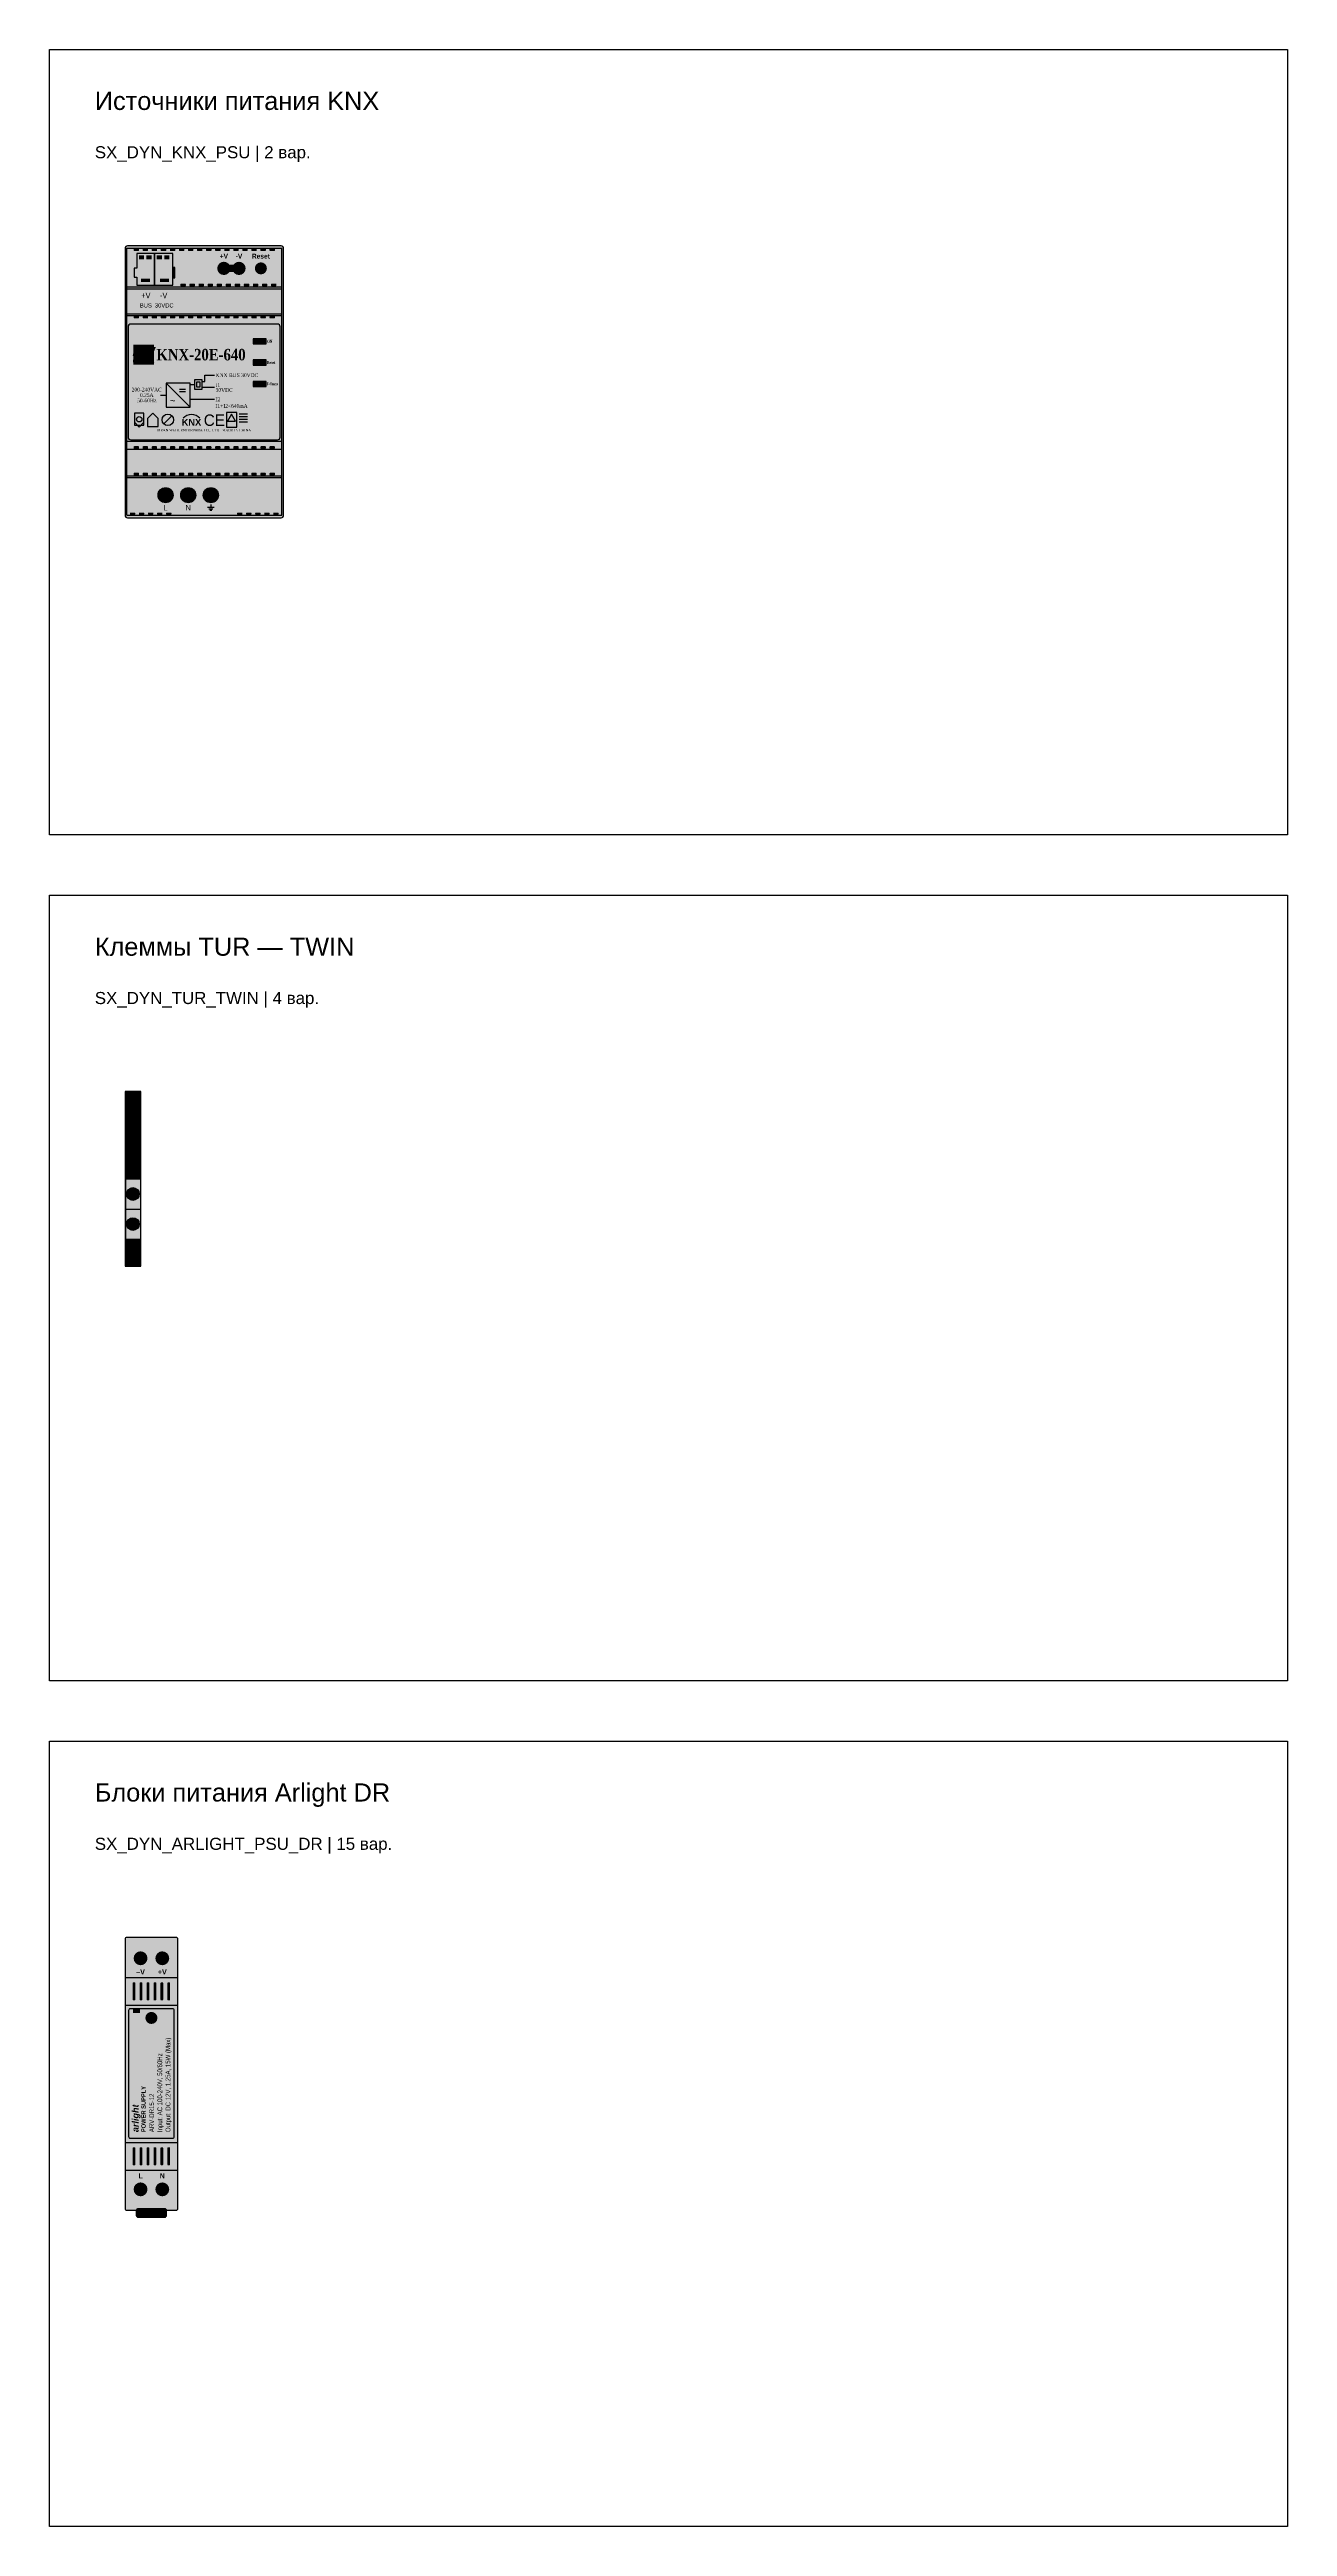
# Model space of a CAD drawing. Header units: millimetres. Extents: x 27500 to 33280, y -10980 to 420.
# Drawn here: x 30080 to 30490, y -520 to 300 of the extents above; entities that cross this region are included whole.
import ezdxf
from ezdxf.enums import TextEntityAlignment as Align

# ---------------------------------------------------------------- set-up
doc = ezdxf.new("R2010")
doc.units = ezdxf.units.MM
doc.styles.add('AL_Arial', font='arial.ttf')
doc.styles.add('AL_ArialBd', font='arialbd.ttf')
doc.styles.add('AL_ArialBdI', font='arialbi.ttf')
doc.styles.add('MW_Arial', font='arial.ttf')
doc.styles.add('MW_ArialBd', font='arialbd.ttf')
doc.styles.add('MW_ArialBdI', font='arialbi.ttf')
doc.styles.add('MW_Times', font='times.ttf')
doc.styles.add('MW_TimesBd', font='timesbd.ttf')
doc.styles.get("Standard").update_dxf_attribs({"font": 'arial.ttf'})
doc.styles.add('SX_DYNAMIC_ARIAL', font='arial.ttf')

# ---------------------------------------------------------------- blocks, each defined once
blk = doc.blocks.new('SX_DYN_KNX_PSU_G001')
at = {"true_color": 0x2e2e32}
blk.add_hatch(color=250, dxfattribs=at).paths.add_polyline_path([(0.8, -45), (51.7, -45, 0.414214), (52.5, -44.2), (52.5, 44.2, 0.414214), (51.7, 45), (0.8, 45, 0.414214), (0, 44.2), (0, -44.2, 0.414214)])
at = {"true_color": 0x141416}
for points in [[(3.1, 43.3), (4.4, 43.3, 0.414214), (4.65, 43.55), (4.65, 44.05, 0.414214), (4.4, 44.3), (3.1, 44.3, 0.414214), (2.85, 44.05), (2.85, 43.55, 0.414214)], [(6.1, 43.3), (7.4, 43.3, 0.414214), (7.65, 43.55), (7.65, 44.05, 0.414214), (7.4, 44.3), (6.1, 44.3, 0.414214), (5.85, 44.05), (5.85, 43.55, 0.414214)], [(9.1, 43.3), (10.4, 43.3, 0.414214), (10.65, 43.55), (10.65, 44.05, 0.414214), (10.4, 44.3), (9.1, 44.3, 0.414214), (8.85, 44.05), (8.85, 43.55, 0.414214)], [(12.1, 43.3), (13.4, 43.3, 0.414214), (13.65, 43.55), (13.65, 44.05, 0.414214), (13.4, 44.3), (12.1, 44.3, 0.414214), (11.85, 44.05), (11.85, 43.55, 0.414214)], [(15.1, 43.3), (16.4, 43.3, 0.414214), (16.65, 43.55), (16.65, 44.05, 0.414214), (16.4, 44.3), (15.1, 44.3, 0.414214), (14.85, 44.05), (14.85, 43.55, 0.414214)], [(18.1, 43.3), (19.4, 43.3, 0.414214), (19.65, 43.55), (19.65, 44.05, 0.414214), (19.4, 44.3), (18.1, 44.3, 0.414214), (17.85, 44.05), (17.85, 43.55, 0.414214)], [(21.1, 43.3), (22.4, 43.3, 0.414214), (22.65, 43.55), (22.65, 44.05, 0.414214), (22.4, 44.3), (21.1, 44.3, 0.414214), (20.85, 44.05), (20.85, 43.55, 0.414214)], [(24.1, 43.3), (25.4, 43.3, 0.414214), (25.65, 43.55), (25.65, 44.05, 0.414214), (25.4, 44.3), (24.1, 44.3, 0.414214), (23.85, 44.05), (23.85, 43.55, 0.414214)], [(27.1, 43.3), (28.4, 43.3, 0.414214), (28.65, 43.55), (28.65, 44.05, 0.414214), (28.4, 44.3), (27.1, 44.3, 0.414214), (26.85, 44.05), (26.85, 43.55, 0.414214)], [(30.1, 43.3), (31.4, 43.3, 0.414214), (31.65, 43.55), (31.65, 44.05, 0.414214), (31.4, 44.3), (30.1, 44.3, 0.414214), (29.85, 44.05), (29.85, 43.55, 0.414214)], [(33.1, 43.3), (34.4, 43.3, 0.414214), (34.65, 43.55), (34.65, 44.05, 0.414214), (34.4, 44.3), (33.1, 44.3, 0.414214), (32.85, 44.05), (32.85, 43.55, 0.414214)], [(36.1, 43.3), (37.4, 43.3, 0.414214), (37.65, 43.55), (37.65, 44.05, 0.414214), (37.4, 44.3), (36.1, 44.3, 0.414214), (35.85, 44.05), (35.85, 43.55, 0.414214)], [(39.1, 43.3), (40.4, 43.3, 0.414214), (40.65, 43.55), (40.65, 44.05, 0.414214), (40.4, 44.3), (39.1, 44.3, 0.414214), (38.85, 44.05), (38.85, 43.55, 0.414214)], [(42.1, 43.3), (43.4, 43.3, 0.414214), (43.65, 43.55), (43.65, 44.05, 0.414214), (43.4, 44.3), (42.1, 44.3, 0.414214), (41.85, 44.05), (41.85, 43.55, 0.414214)], [(45.1, 43.3), (46.4, 43.3, 0.414214), (46.65, 43.55), (46.65, 44.05, 0.414214), (46.4, 44.3), (45.1, 44.3, 0.414214), (44.85, 44.05), (44.85, 43.55, 0.414214)], [(48.1, 43.3), (49.4, 43.3, 0.414214), (49.65, 43.55), (49.65, 44.05, 0.414214), (49.4, 44.3), (48.1, 44.3, 0.414214), (47.85, 44.05), (47.85, 43.55, 0.414214)], [(18.6, 31.6), (19.9, 31.6, 0.414214), (20.15, 31.85), (20.15, 32.25, 0.414214), (19.9, 32.5), (18.6, 32.5, 0.414214), (18.35, 32.25), (18.35, 31.85, 0.414214)], [(21.6, 31.6), (22.9, 31.6, 0.414214), (23.15, 31.85), (23.15, 32.25, 0.414214), (22.9, 32.5), (21.6, 32.5, 0.414214), (21.35, 32.25), (21.35, 31.85, 0.414214)], [(24.6, 31.6), (25.9, 31.6, 0.414214), (26.15, 31.85), (26.15, 32.25, 0.414214), (25.9, 32.5), (24.6, 32.5, 0.414214), (24.35, 32.25), (24.35, 31.85, 0.414214)], [(27.6, 31.6), (28.9, 31.6, 0.414214), (29.15, 31.85), (29.15, 32.25, 0.414214), (28.9, 32.5), (27.6, 32.5, 0.414214), (27.35, 32.25), (27.35, 31.85, 0.414214)], [(30.6, 31.6), (31.9, 31.6, 0.414214), (32.15, 31.85), (32.15, 32.25, 0.414214), (31.9, 32.5), (30.6, 32.5, 0.414214), (30.35, 32.25), (30.35, 31.85, 0.414214)], [(33.6, 31.6), (34.9, 31.6, 0.414214), (35.15, 31.85), (35.15, 32.25, 0.414214), (34.9, 32.5), (33.6, 32.5, 0.414214), (33.35, 32.25), (33.35, 31.85, 0.414214)], [(36.6, 31.6), (37.9, 31.6, 0.414214), (38.15, 31.85), (38.15, 32.25, 0.414214), (37.9, 32.5), (36.6, 32.5, 0.414214), (36.35, 32.25), (36.35, 31.85, 0.414214)], [(39.6, 31.6), (40.9, 31.6, 0.414214), (41.15, 31.85), (41.15, 32.25, 0.414214), (40.9, 32.5), (39.6, 32.5, 0.414214), (39.35, 32.25), (39.35, 31.85, 0.414214)], [(42.6, 31.6), (43.9, 31.6, 0.414214), (44.15, 31.85), (44.15, 32.25, 0.414214), (43.9, 32.5), (42.6, 32.5, 0.414214), (42.35, 32.25), (42.35, 31.85, 0.414214)], [(45.6, 31.6), (46.9, 31.6, 0.414214), (47.15, 31.85), (47.15, 32.25, 0.414214), (46.9, 32.5), (45.6, 32.5, 0.414214), (45.35, 32.25), (45.35, 31.85, 0.414214)], [(48.6, 31.6), (49.9, 31.6, 0.414214), (50.15, 31.85), (50.15, 32.25, 0.414214), (49.9, 32.5), (48.6, 32.5, 0.414214), (48.35, 32.25), (48.35, 31.85, 0.414214)], [(3.1, 21), (4.4, 21, 0.414214), (4.65, 21.25), (4.65, 21.55, 0.414214), (4.4, 21.8), (3.1, 21.8, 0.414214), (2.85, 21.55), (2.85, 21.25, 0.414214)], [(6.1, 21), (7.4, 21, 0.414214), (7.65, 21.25), (7.65, 21.55, 0.414214), (7.4, 21.8), (6.1, 21.8, 0.414214), (5.85, 21.55), (5.85, 21.25, 0.414214)], [(9.1, 21), (10.4, 21, 0.414214), (10.65, 21.25), (10.65, 21.55, 0.414214), (10.4, 21.8), (9.1, 21.8, 0.414214), (8.85, 21.55), (8.85, 21.25, 0.414214)], [(12.1, 21), (13.4, 21, 0.414214), (13.65, 21.25), (13.65, 21.55, 0.414214), (13.4, 21.8), (12.1, 21.8, 0.414214), (11.85, 21.55), (11.85, 21.25, 0.414214)], [(15.1, 21), (16.4, 21, 0.414214), (16.65, 21.25), (16.65, 21.55, 0.414214), (16.4, 21.8), (15.1, 21.8, 0.414214), (14.85, 21.55), (14.85, 21.25, 0.414214)], [(18.1, 21), (19.4, 21, 0.414214), (19.65, 21.25), (19.65, 21.55, 0.414214), (19.4, 21.8), (18.1, 21.8, 0.414214), (17.85, 21.55), (17.85, 21.25, 0.414214)], [(21.1, 21), (22.4, 21, 0.414214), (22.65, 21.25), (22.65, 21.55, 0.414214), (22.4, 21.8), (21.1, 21.8, 0.414214), (20.85, 21.55), (20.85, 21.25, 0.414214)], [(24.1, 21), (25.4, 21, 0.414214), (25.65, 21.25), (25.65, 21.55, 0.414214), (25.4, 21.8), (24.1, 21.8, 0.414214), (23.85, 21.55), (23.85, 21.25, 0.414214)], [(27.1, 21), (28.4, 21, 0.414214), (28.65, 21.25), (28.65, 21.55, 0.414214), (28.4, 21.8), (27.1, 21.8, 0.414214), (26.85, 21.55), (26.85, 21.25, 0.414214)], [(30.1, 21), (31.4, 21, 0.414214), (31.65, 21.25), (31.65, 21.55, 0.414214), (31.4, 21.8), (30.1, 21.8, 0.414214), (29.85, 21.55), (29.85, 21.25, 0.414214)], [(33.1, 21), (34.4, 21, 0.414214), (34.65, 21.25), (34.65, 21.55, 0.414214), (34.4, 21.8), (33.1, 21.8, 0.414214), (32.85, 21.55), (32.85, 21.25, 0.414214)], [(36.1, 21), (37.4, 21, 0.414214), (37.65, 21.25), (37.65, 21.55, 0.414214), (37.4, 21.8), (36.1, 21.8, 0.414214), (35.85, 21.55), (35.85, 21.25, 0.414214)], [(39.1, 21), (40.4, 21, 0.414214), (40.65, 21.25), (40.65, 21.55, 0.414214), (40.4, 21.8), (39.1, 21.8, 0.414214), (38.85, 21.55), (38.85, 21.25, 0.414214)], [(42.1, 21), (43.4, 21, 0.414214), (43.65, 21.25), (43.65, 21.55, 0.414214), (43.4, 21.8), (42.1, 21.8, 0.414214), (41.85, 21.55), (41.85, 21.25, 0.414214)], [(45.1, 21), (46.4, 21, 0.414214), (46.65, 21.25), (46.65, 21.55, 0.414214), (46.4, 21.8), (45.1, 21.8, 0.414214), (44.85, 21.55), (44.85, 21.25, 0.414214)], [(48.1, 21), (49.4, 21, 0.414214), (49.65, 21.25), (49.65, 21.55, 0.414214), (49.4, 21.8), (48.1, 21.8, 0.414214), (47.85, 21.55), (47.85, 21.25, 0.414214)], [(3.1, -22.2), (4.4, -22.2, 0.414214), (4.65, -21.95), (4.65, -21.55, 0.414214), (4.4, -21.3), (3.1, -21.3, 0.414214), (2.85, -21.55), (2.85, -21.95, 0.414214)], [(6.1, -22.2), (7.4, -22.2, 0.414214), (7.65, -21.95), (7.65, -21.55, 0.414214), (7.4, -21.3), (6.1, -21.3, 0.414214), (5.85, -21.55), (5.85, -21.95, 0.414214)], [(9.1, -22.2), (10.4, -22.2, 0.414214), (10.65, -21.95), (10.65, -21.55, 0.414214), (10.4, -21.3), (9.1, -21.3, 0.414214), (8.85, -21.55), (8.85, -21.95, 0.414214)], [(12.1, -22.2), (13.4, -22.2, 0.414214), (13.65, -21.95), (13.65, -21.55, 0.414214), (13.4, -21.3), (12.1, -21.3, 0.414214), (11.85, -21.55), (11.85, -21.95, 0.414214)], [(15.1, -22.2), (16.4, -22.2, 0.414214), (16.65, -21.95), (16.65, -21.55, 0.414214), (16.4, -21.3), (15.1, -21.3, 0.414214), (14.85, -21.55), (14.85, -21.95, 0.414214)], [(18.1, -22.2), (19.4, -22.2, 0.414214), (19.65, -21.95), (19.65, -21.55, 0.414214), (19.4, -21.3), (18.1, -21.3, 0.414214), (17.85, -21.55), (17.85, -21.95, 0.414214)], [(21.1, -22.2), (22.4, -22.2, 0.414214), (22.65, -21.95), (22.65, -21.55, 0.414214), (22.4, -21.3), (21.1, -21.3, 0.414214), (20.85, -21.55), (20.85, -21.95, 0.414214)], [(24.1, -22.2), (25.4, -22.2, 0.414214), (25.65, -21.95), (25.65, -21.55, 0.414214), (25.4, -21.3), (24.1, -21.3, 0.414214), (23.85, -21.55), (23.85, -21.95, 0.414214)], [(27.1, -22.2), (28.4, -22.2, 0.414214), (28.65, -21.95), (28.65, -21.55, 0.414214), (28.4, -21.3), (27.1, -21.3, 0.414214), (26.85, -21.55), (26.85, -21.95, 0.414214)], [(30.1, -22.2), (31.4, -22.2, 0.414214), (31.65, -21.95), (31.65, -21.55, 0.414214), (31.4, -21.3), (30.1, -21.3, 0.414214), (29.85, -21.55), (29.85, -21.95, 0.414214)], [(33.1, -22.2), (34.4, -22.2, 0.414214), (34.65, -21.95), (34.65, -21.55, 0.414214), (34.4, -21.3), (33.1, -21.3, 0.414214), (32.85, -21.55), (32.85, -21.95, 0.414214)], [(36.1, -22.2), (37.4, -22.2, 0.414214), (37.65, -21.95), (37.65, -21.55, 0.414214), (37.4, -21.3), (36.1, -21.3, 0.414214), (35.85, -21.55), (35.85, -21.95, 0.414214)], [(39.1, -22.2), (40.4, -22.2, 0.414214), (40.65, -21.95), (40.65, -21.55, 0.414214), (40.4, -21.3), (39.1, -21.3, 0.414214), (38.85, -21.55), (38.85, -21.95, 0.414214)], [(42.1, -22.2), (43.4, -22.2, 0.414214), (43.65, -21.95), (43.65, -21.55, 0.414214), (43.4, -21.3), (42.1, -21.3, 0.414214), (41.85, -21.55), (41.85, -21.95, 0.414214)], [(45.1, -22.2), (46.4, -22.2, 0.414214), (46.65, -21.95), (46.65, -21.55, 0.414214), (46.4, -21.3), (45.1, -21.3, 0.414214), (44.85, -21.55), (44.85, -21.95, 0.414214)], [(48.1, -22.2), (49.4, -22.2, 0.414214), (49.65, -21.95), (49.65, -21.55, 0.414214), (49.4, -21.3), (48.1, -21.3, 0.414214), (47.85, -21.55), (47.85, -21.95, 0.414214)], [(3.1, -31), (4.4, -31, 0.414214), (4.65, -30.75), (4.65, -30.35, 0.414214), (4.4, -30.1), (3.1, -30.1, 0.414214), (2.85, -30.35), (2.85, -30.75, 0.414214)], [(6.1, -31), (7.4, -31, 0.414214), (7.65, -30.75), (7.65, -30.35, 0.414214), (7.4, -30.1), (6.1, -30.1, 0.414214), (5.85, -30.35), (5.85, -30.75, 0.414214)], [(9.1, -31), (10.4, -31, 0.414214), (10.65, -30.75), (10.65, -30.35, 0.414214), (10.4, -30.1), (9.1, -30.1, 0.414214), (8.85, -30.35), (8.85, -30.75, 0.414214)], [(12.1, -31), (13.4, -31, 0.414214), (13.65, -30.75), (13.65, -30.35, 0.414214), (13.4, -30.1), (12.1, -30.1, 0.414214), (11.85, -30.35), (11.85, -30.75, 0.414214)], [(15.1, -31), (16.4, -31, 0.414214), (16.65, -30.75), (16.65, -30.35, 0.414214), (16.4, -30.1), (15.1, -30.1, 0.414214), (14.85, -30.35), (14.85, -30.75, 0.414214)], [(18.1, -31), (19.4, -31, 0.414214), (19.65, -30.75), (19.65, -30.35, 0.414214), (19.4, -30.1), (18.1, -30.1, 0.414214), (17.85, -30.35), (17.85, -30.75, 0.414214)], [(21.1, -31), (22.4, -31, 0.414214), (22.65, -30.75), (22.65, -30.35, 0.414214), (22.4, -30.1), (21.1, -30.1, 0.414214), (20.85, -30.35), (20.85, -30.75, 0.414214)], [(24.1, -31), (25.4, -31, 0.414214), (25.65, -30.75), (25.65, -30.35, 0.414214), (25.4, -30.1), (24.1, -30.1, 0.414214), (23.85, -30.35), (23.85, -30.75, 0.414214)], [(27.1, -31), (28.4, -31, 0.414214), (28.65, -30.75), (28.65, -30.35, 0.414214), (28.4, -30.1), (27.1, -30.1, 0.414214), (26.85, -30.35), (26.85, -30.75, 0.414214)], [(30.1, -31), (31.4, -31, 0.414214), (31.65, -30.75), (31.65, -30.35, 0.414214), (31.4, -30.1), (30.1, -30.1, 0.414214), (29.85, -30.35), (29.85, -30.75, 0.414214)], [(33.1, -31), (34.4, -31, 0.414214), (34.65, -30.75), (34.65, -30.35, 0.414214), (34.4, -30.1), (33.1, -30.1, 0.414214), (32.85, -30.35), (32.85, -30.75, 0.414214)], [(36.1, -31), (37.4, -31, 0.414214), (37.65, -30.75), (37.65, -30.35, 0.414214), (37.4, -30.1), (36.1, -30.1, 0.414214), (35.85, -30.35), (35.85, -30.75, 0.414214)], [(39.1, -31), (40.4, -31, 0.414214), (40.65, -30.75), (40.65, -30.35, 0.414214), (40.4, -30.1), (39.1, -30.1, 0.414214), (38.85, -30.35), (38.85, -30.75, 0.414214)], [(42.1, -31), (43.4, -31, 0.414214), (43.65, -30.75), (43.65, -30.35, 0.414214), (43.4, -30.1), (42.1, -30.1, 0.414214), (41.85, -30.35), (41.85, -30.75, 0.414214)], [(45.1, -31), (46.4, -31, 0.414214), (46.65, -30.75), (46.65, -30.35, 0.414214), (46.4, -30.1), (45.1, -30.1, 0.414214), (44.85, -30.35), (44.85, -30.75, 0.414214)], [(48.1, -31), (49.4, -31, 0.414214), (49.65, -30.75), (49.65, -30.35, 0.414214), (49.4, -30.1), (48.1, -30.1, 0.414214), (47.85, -30.35), (47.85, -30.75, 0.414214)], [(1.85, -44), (3.15, -44, 0.414214), (3.4, -43.75), (3.4, -43.55, 0.414214), (3.15, -43.3), (1.85, -43.3, 0.414214), (1.6, -43.55), (1.6, -43.75, 0.414214)], [(4.85, -44), (6.15, -44, 0.414214), (6.4, -43.75), (6.4, -43.55, 0.414214), (6.15, -43.3), (4.85, -43.3, 0.414214), (4.6, -43.55), (4.6, -43.75, 0.414214)], [(7.85, -44), (9.15, -44, 0.414214), (9.4, -43.75), (9.4, -43.55, 0.414214), (9.15, -43.3), (7.85, -43.3, 0.414214), (7.6, -43.55), (7.6, -43.75, 0.414214)], [(10.85, -44), (12.15, -44, 0.414214), (12.4, -43.75), (12.4, -43.55, 0.414214), (12.15, -43.3), (10.85, -43.3, 0.414214), (10.6, -43.55), (10.6, -43.75, 0.414214)], [(13.85, -44), (15.15, -44, 0.414214), (15.4, -43.75), (15.4, -43.55, 0.414214), (15.15, -43.3), (13.85, -43.3, 0.414214), (13.6, -43.55), (13.6, -43.75, 0.414214)], [(37.35, -44), (38.65, -44, 0.414214), (38.9, -43.75), (38.9, -43.55, 0.414214), (38.65, -43.3), (37.35, -43.3, 0.414214), (37.1, -43.55), (37.1, -43.75, 0.414214)], [(40.35, -44), (41.65, -44, 0.414214), (41.9, -43.75), (41.9, -43.55, 0.414214), (41.65, -43.3), (40.35, -43.3, 0.414214), (40.1, -43.55), (40.1, -43.75, 0.414214)], [(43.35, -44), (44.65, -44, 0.414214), (44.9, -43.75), (44.9, -43.55, 0.414214), (44.65, -43.3), (43.35, -43.3, 0.414214), (43.1, -43.55), (43.1, -43.75, 0.414214)], [(46.35, -44), (47.65, -44, 0.414214), (47.9, -43.75), (47.9, -43.55, 0.414214), (47.65, -43.3), (46.35, -43.3, 0.414214), (46.1, -43.55), (46.1, -43.75, 0.414214)], [(49.35, -44), (50.65, -44, 0.414214), (50.9, -43.75), (50.9, -43.55, 0.414214), (50.65, -43.3), (49.35, -43.3, 0.414214), (49.1, -43.55), (49.1, -43.75, 0.414214)]]:
    blk.add_hatch(color=250, dxfattribs=at).paths.add_polyline_path(points)
at = {"true_color": 0xd02830}
blk.add_hatch(color=242, dxfattribs=at).paths.add_polyline_path([(3.9, 32), (9.8, 32), (9.8, 42.5), (3.9, 42.5), (3.9, 37.6), (3, 37.6), (3, 34.6), (3.9, 34.6)])
at = {"true_color": 0x961920}
for points in [[(4.6, 40.6), (6.3, 40.6), (6.3, 41.9), (4.6, 41.9)], [(7.1, 40.6), (8.8, 40.6), (8.8, 41.9), (7.1, 41.9)], [(5.3, 33), (8.3, 33), (8.3, 34.2), (5.3, 34.2)]]:
    blk.add_hatch(color=244, dxfattribs=at).paths.add_polyline_path(points)
at = {"true_color": 0x1e1e20}
for points in [[(9.8, 32), (15.8, 32), (15.8, 42.5), (9.8, 42.5)], [(15.8, 34.4), (16.5, 34.4), (16.5, 37.8), (15.8, 37.8)]]:
    blk.add_hatch(color=250, dxfattribs=at).paths.add_polyline_path(points)
at = {"true_color": 0x0e0e10}
for points in [[(10.5, 40.6), (12.2, 40.6), (12.2, 41.9), (10.5, 41.9)], [(13, 40.6), (14.7, 40.6), (14.7, 41.9), (13, 41.9)], [(11.6, 33), (14.6, 33), (14.6, 34.2), (11.6, 34.2)], [(32.75, 36.35), (37.75, 36.35), (37.75, 38.75), (32.75, 38.75)]]:
    blk.add_hatch(color=168, dxfattribs=at).paths.add_polyline_path(points)
h = blk.add_hatch(color=168, dxfattribs=at)
edge = h.paths.add_edge_path()
edge.add_arc((32.75, 37.55), 2.2, 0, 360)
h = blk.add_hatch(color=168, dxfattribs=at)
edge = h.paths.add_edge_path()
edge.add_arc((37.75, 37.55), 2.2, 0, 360)
h = blk.add_hatch(color=168, dxfattribs=at)
edge = h.paths.add_edge_path()
edge.add_arc((45, 37.55), 2, 0, 360)
at = {"true_color": 0x242428}
h = blk.add_hatch(color=250, dxfattribs=at)
edge = h.paths.add_edge_path()
edge.add_arc((45, 37.55), 1.3, 0, 360)
at = {"true_color": 0x4a4c51}
blk.add_hatch(color=251, dxfattribs=at).paths.add_polyline_path([(2.1, -18.7), (50.3, -18.7, 0.414214), (50.9, -18.1), (50.9, 18, 0.414214), (50.3, 18.6), (2.1, 18.6, 0.414214), (1.5, 18), (1.5, -18.1, 0.414214)])
at = {"true_color": 0xcc202e}
for points in [[(2.1, 16.6), (50.3, 16.6), (50.3, 17.8), (2.1, 17.8)], [(2.1, -17.9), (50.3, -17.9), (50.3, -16.7), (2.1, -16.7)]]:
    blk.add_hatch(color=242, dxfattribs=at).paths.add_polyline_path(points)
at = {"true_color": 0xde3c1e}
blk.add_hatch(color=22, dxfattribs=at).paths.add_polyline_path([(2.8, 5.7), (9.6, 5.7), (9.6, 12.3), (2.8, 12.3)])
at = {"true_color": 0xeeeeee}
for points in [[(42.4, 12.55), (46.7, 12.55), (46.7, 14.25), (42.4, 14.25)], [(42.4, 5.55), (46.7, 5.55), (46.7, 7.25), (42.4, 7.25)], [(42.4, -1.55), (46.7, -1.55), (46.7, 0.15), (42.4, 0.15)]]:
    blk.add_hatch(color=7, dxfattribs=at).paths.add_polyline_path(points)
at = {"true_color": 0x0e0e10}
h = blk.add_hatch(color=168, dxfattribs=at)
edge = h.paths.add_edge_path()
edge.add_arc((13.44, -37.55), 2.5, 0, 360)
at = {"true_color": 0x5c5c62}
h = blk.add_hatch(color=251, dxfattribs=at)
edge = h.paths.add_edge_path()
edge.add_arc((13.44, -37.55), 1.6, 0, 360)
at = {"true_color": 0x0e0e10}
h = blk.add_hatch(color=168, dxfattribs=at)
edge = h.paths.add_edge_path()
edge.add_arc((20.94, -37.55), 2.5, 0, 360)
at = {"true_color": 0x5c5c62}
h = blk.add_hatch(color=251, dxfattribs=at)
edge = h.paths.add_edge_path()
edge.add_arc((20.94, -37.55), 1.6, 0, 360)
at = {"true_color": 0x0e0e10}
h = blk.add_hatch(color=168, dxfattribs=at)
edge = h.paths.add_edge_path()
edge.add_arc((28.44, -37.55), 2.5, 0, 360)
at = {"true_color": 0x5c5c62}
h = blk.add_hatch(color=251, dxfattribs=at)
edge = h.paths.add_edge_path()
edge.add_arc((28.44, -37.55), 1.6, 0, 360)
at = {"color": 251, "true_color": 0x525258}
for p, q in [((0.6, -44.2), (0.6, 44.2)), ((0.6, 44.2), (51.9, 44.2)), ((51.9, -44.2), (51.9, 44.2)), ((0.6, 31.4), (51.9, 31.4)), ((0.6, 30.8), (51.9, 30.8)), ((0.6, 22.5), (51.9, 22.5)), ((0.6, 21.9), (51.9, 21.9)), ((0.6, -19.7), (51.9, -19.7)), ((0.6, -22.3), (51.9, -22.3)), ((0.6, -31.1), (51.9, -31.1)), ((0.6, -31.7), (51.9, -31.7)), ((0.6, -44.2), (51.9, -44.2))]:
    blk.add_line(p, q, dxfattribs=at)
at = {"color": 7, "true_color": 0xffffff}
for p, q in [((25.6, 0.1), (26.4, 0.1)), ((26.4, 0.1), (26.4, 2.2)), ((26.4, 2.2), (29.6, 2.2)), ((11.8, -4.4), (13.6, -4.4)), ((13.6, -0.4), (21.6, -8.4)), ((18, -2.4), (20, -2.4)), ((18, -3.2), (20, -3.2)), ((21.6, -0.9), (23, -0.9)), ((21.6, -5.8), (29.6, -5.8)), ((25.6, -1.8), (29.6, -1.8)), ((3.2, -13.4), (4.7, -15)), ((6.2, -13.4), (4.7, -15)), ((12.9, -13.9), (15.5, -11.3)), ((37.8, -10.6), (40.6, -10.6)), ((37.8, -11.5), (40.6, -11.5)), ((37.8, -12.4), (40.6, -12.4)), ((37.8, -13.3), (40.6, -13.3))]:
    blk.add_line(p, q, dxfattribs=at)
at = {"color": 168, "true_color": 0x0e0e10}
for p, q in [((12.44, -37.55), (14.44, -37.55)), ((13.44, -38.55), (13.44, -36.55)), ((19.94, -37.55), (21.94, -37.55)), ((20.94, -38.55), (20.94, -36.55)), ((27.44, -37.55), (29.44, -37.55)), ((28.44, -38.55), (28.44, -36.55))]:
    blk.add_line(p, q, dxfattribs=at)
at = {"color": 254, "true_color": 0xe8e8e8}
for p, q in [((28.44, -40.6), (28.44, -41.5)), ((27.34, -41.5), (29.54, -41.5)), ((27.74, -42), (29.14, -42)), ((28.14, -42.5), (28.74, -42.5))]:
    blk.add_line(p, q, dxfattribs=at)
at = {"color": 0}
blk.add_lwpolyline([(0.8, -45), (51.7, -45, 0.414214), (52.5, -44.2), (52.5, 44.2, 0.414214), (51.7, 45), (0.8, 45, 0.414214), (0, 44.2), (0, -44.2, 0.414214)], format="xyb", close=True, dxfattribs=at)
at = {"color": 246, "true_color": 0x78141a}
blk.add_lwpolyline([(3.9, 32), (9.8, 32), (9.8, 42.5), (3.9, 42.5), (3.9, 37.6), (3, 37.6), (3, 34.6), (3.9, 34.6)], close=True, dxfattribs=at)
at = {"color": 149, "true_color": 0x46464a}
for points in [[(9.8, 32), (15.8, 32), (15.8, 42.5), (9.8, 42.5)], [(15.8, 34.4), (16.5, 34.4), (16.5, 37.8), (15.8, 37.8)]]:
    blk.add_lwpolyline(points, close=True, dxfattribs=at)
at = {"color": 250, "true_color": 0x141416}
blk.add_lwpolyline([(1.9, -19.2), (50.5, -19.2, 0.414214), (51.4, -18.3), (51.4, 18.2, 0.414214), (50.5, 19.1), (1.9, 19.1, 0.414214), (1, 18.2), (1, -18.3, 0.414214)], format="xyb", close=True, dxfattribs=at)
at = {"color": 8, "true_color": 0x78787d}
for points in [[(42.4, 12.55), (46.7, 12.55), (46.7, 14.25), (42.4, 14.25)], [(42.4, 5.55), (46.7, 5.55), (46.7, 7.25), (42.4, 7.25)], [(42.4, -1.55), (46.7, -1.55), (46.7, 0.15), (42.4, 0.15)]]:
    blk.add_lwpolyline(points, close=True, dxfattribs=at)
at = {"color": 7, "true_color": 0xffffff}
for points in [[(3.3, 6.2), (9.1, 6.2), (9.1, 7.6), (3.3, 7.6)], [(23, -2.4), (25.6, -2.4), (25.6, 0.6), (23, 0.6)], [(13.6, -8.4), (21.6, -8.4), (21.6, -0.4), (13.6, -0.4)], [(23.7, -1.7), (24.9, -1.7), (24.9, -0.1), (23.7, -0.1)], [(3.2, -14.4), (6.2, -14.4), (6.2, -10.4), (3.2, -10.4)], [(7.4, -14.8), (11, -14.8), (11, -12.2), (9.2, -10.4), (7.4, -12.2)], [(33.6, -15), (37, -15), (37, -10.2), (33.6, -10.2)], [(34, -13), (36.6, -13), (35.3, -10.7)]]:
    blk.add_lwpolyline(points, close=True, dxfattribs=at)
at = {"color": 250, "true_color": 0x3c3c42}
blk.add_circle((45, 37.55), 1.3, dxfattribs=at)
at = {"color": 7, "true_color": 0xffffff}
for centre, radius in [((4.7, -12.4), 0.9), ((14.2, -12.6), 1.9)]:
    blk.add_circle(centre, radius, dxfattribs=at)
at = {"color": 251, "true_color": 0x525258}
for centre in [(13.44, -37.55), (20.94, -37.55), (28.44, -37.55)]:
    blk.add_circle(centre, 2.5, dxfattribs=at)
at = {"color": 7, "true_color": 0xffffff}
blk.add_arc((22, -14.4), 3.6, 40, 140, dxfattribs=at)
at = {"color": 254, "true_color": 0xe8e8e8, "width": 0.9}
for s, height, style, p in [('+V', 1.6, 'MW_ArialBd', (32.75, 41.6)), ('-V', 1.6, 'MW_ArialBd', (37.75, 41.6)), ('Reset', 1.6, 'MW_ArialBd', (45, 41.6)), ('BUS', 1.4, 'MW_Arial', (6.9, 25.3)), ('+V', 1.9, 'MW_Arial', (6.9, 28.6)), ('30VDC', 1.4, 'MW_Arial', (13, 25.3)), ('-V', 1.9, 'MW_Arial', (12.8, 28.6)), ('L', 1.8, 'MW_Arial', (13.44, -41.7)), ('N', 1.8, 'MW_Arial', (20.94, -41.7))]:
    blk.add_text(s, height=height, dxfattribs=dict(at, style=style)).set_placement(p, align=Align.MIDDLE_CENTER)
at = {"color": 7, "true_color": 0xffffff}
for s, height, style, p in [('MW', 3, 'MW_ArialBdI', (6.2, 10)), ('KNX', 2.2, 'MW_ArialBd', (22, -13.4))]:
    blk.add_text(s, height=height, dxfattribs=dict(at, style=style)).set_placement(p, align=Align.MIDDLE_CENTER)
for s, height, style, width, p in [('KNX-20E-640', 3.8, 'MW_TimesBd', 0.85, (10.4, 9)), ('ON', 1, 'MW_TimesBd', 0.65, (47, 13.4)), ('KNX BUS 30VDC', 1.25, 'MW_Times', 0.8, (30, 2.2)), ('Reset', 1, 'MW_TimesBd', 0.65, (47, 6.4)), ('I1', 1.25, 'MW_Times', 0.8, (30, -1.1)), ('I2', 1.25, 'MW_Times', 0.8, (30, -5.8)), ('I1+I2<640mA', 1.25, 'MW_Times', 0.8, (30, -8)), ('30VDC', 1.25, 'MW_Times', 0.8, (30, -2.7)), ('I>Imax', 1, 'MW_TimesBd', 0.65, (47, -0.7))]:
    blk.add_text(s, height=height, dxfattribs=dict(at, style=style, width=width)).set_placement(p, align=Align.MIDDLE_LEFT)
for s, height, style, width, p in [('MEAN WELL', 0.85, 'MW_ArialBd', 0.8, (6.2, 6.9)), ('200-240VAC', 1.25, 'MW_Times', 0.8, (7.2, -2.6)), ('50-60Hz', 1.25, 'MW_Times', 0.8, (7.2, -6.2)), ('0.25A', 1.25, 'MW_Times', 0.8, (7.2, -4.4)), ('~', 2.4, 'MW_Arial', 0.9, (15.8, -6.2)), ('MEAN WELL ENTERPRISE CO., LTD   MADE IN CHINA', 0.8, 'MW_Times', 0.85, (26.2, -16)), ('CE', 3.8, 'MW_Arial', 0.95, (29.6, -12.7))]:
    blk.add_text(s, height=height, dxfattribs=dict(at, style=style, width=width)).set_placement(p, align=Align.MIDDLE_CENTER)
blk = doc.blocks.new('*U466')
blk.add_blockref('SX_DYN_KNX_PSU_G001', (0, 0))
at = {"flags": 1}
for tag in ['WIDTH_MM', 'SOURCE_BLOCK', 'MODEL', 'HEIGHT_MM']:
    blk.add_attdef(tag, (0, 0), '', height=1, dxfattribs=at)
blk = doc.blocks.new('SX_DYN_TUR_TWIN_G001')
at = {"true_color": 0x676663}
for points in [[(0, 27.5), (5.2, 27.5), (5.2, 28.9), (0, 28.9)], [(0, -28.9), (5.2, -28.9), (5.2, -27.6), (0, -27.6)]]:
    blk.add_hatch(color=251, dxfattribs=at).paths.add_polyline_path(points)
at = {"true_color": 0x797874}
for points in [[(0, 18.9), (5.2, 18.9), (5.2, 27.5), (0, 27.5)], [(0, -27.6), (5.2, -27.6), (5.2, -19.9), (0, -19.9)]]:
    blk.add_hatch(color=8, dxfattribs=at).paths.add_polyline_path(points)
at = {"true_color": 0x989692}
for points in [[(0, 9.5), (5.2, 9.5), (5.2, 18.9), (0, 18.9)], [(0, -19.9), (5.2, -19.9), (5.2, 0), (0, 0)]]:
    blk.add_hatch(color=252, dxfattribs=at).paths.add_polyline_path(points)
at = {"true_color": 0x444341}
for points in [[(1, 19.1), (4.2, 19.1, 0.414214), (4.5, 19.4), (4.5, 19.6, 0.414214), (4.2, 19.9), (1, 19.9, 0.414214), (0.7, 19.6), (0.7, 19.4, 0.414214)], [(1, -20.9), (4.2, -20.9, 0.414214), (4.5, -20.6), (4.5, -20.4, 0.414214), (4.2, -20.1), (1, -20.1, 0.414214), (0.7, -20.4), (0.7, -20.6, 0.414214)]]:
    blk.add_hatch(color=250, dxfattribs=at).paths.add_polyline_path(points)
at = {"true_color": 0x858480}
blk.add_hatch(color=252, dxfattribs=at).paths.add_polyline_path([(0, 0), (5.2, 0), (5.2, 9.5), (0, 9.5)])
at = {"true_color": 0x3f3f3d}
h = blk.add_hatch(color=250, dxfattribs=at)
edge = h.paths.add_edge_path()
edge.add_arc((2.6, 14.2), 2.1, 0, 360)
at = {"true_color": 0xc4c6ca}
h = blk.add_hatch(color=9, dxfattribs=at)
edge = h.paths.add_edge_path()
edge.add_arc((2.6, 14.2), 1.72, 0, 360)
at = {"true_color": 0x5c5e62}
for points in [[(1.12, 13.92), (4.08, 13.92), (4.08, 14.48), (1.12, 14.48)], [(2.32, 13.28), (2.88, 13.28), (2.88, 15.12), (2.32, 15.12)], [(1.12, -5.25), (4.08, -5.25), (4.08, -4.7), (1.12, -4.7)], [(2.32, -5.89), (2.88, -5.89), (2.88, -4.06), (2.32, -4.06)], [(1.12, -15.2), (4.08, -15.2), (4.08, -14.65), (1.12, -14.65)], [(2.32, -15.84), (2.88, -15.84), (2.88, -14.01), (2.32, -14.01)]]:
    blk.add_hatch(color=251, dxfattribs=at).paths.add_polyline_path(points)
at = {"true_color": 0x343437}
for points in [[(1.3, 7.08), (3.9, 7.08), (3.9, 8.6), (1.3, 8.6)], [(1.3, 0.9), (3.9, 0.9), (3.9, 2.42), (1.3, 2.42)]]:
    blk.add_hatch(color=250, dxfattribs=at).paths.add_polyline_path(points)
at = {"true_color": 0xa4a29d}
blk.add_hatch(color=253, dxfattribs=at).paths.add_polyline_path([(0.97, 2.85), (4.23, 2.85, 0.414214), (4.63, 3.25), (4.63, 6.25, 0.414214), (4.23, 6.65), (0.97, 6.65, 0.414214), (0.57, 6.25), (0.57, 3.25, 0.414214)])
at = {"true_color": 0x3f3f3d}
h = blk.add_hatch(color=250, dxfattribs=at)
edge = h.paths.add_edge_path()
edge.add_arc((2.6, -4.98), 2.1, 0, 360)
at = {"true_color": 0xc4c6ca}
h = blk.add_hatch(color=9, dxfattribs=at)
edge = h.paths.add_edge_path()
edge.add_arc((2.6, -4.98), 1.72, 0, 360)
at = {"true_color": 0x3f3f3d}
h = blk.add_hatch(color=250, dxfattribs=at)
edge = h.paths.add_edge_path()
edge.add_arc((2.6, -14.93), 2.1, 0, 360)
at = {"true_color": 0xc4c6ca}
h = blk.add_hatch(color=9, dxfattribs=at)
edge = h.paths.add_edge_path()
edge.add_arc((2.6, -14.93), 1.72, 0, 360)
at = {"color": 251, "true_color": 0x5b5a57}
for p, q in [((0, 27.5), (5.2, 27.5)), ((0, 18.9), (5.2, 18.9)), ((0, 9.5), (5.2, 9.5)), ((0, 0), (5.2, 0)), ((0, -9.95), (5.2, -9.95)), ((0, -19.9), (5.2, -19.9)), ((0, -27.6), (5.2, -27.6))]:
    blk.add_line(p, q, dxfattribs=at)
at = {"color": 253, "true_color": 0xaaa8a3}
blk.add_line((0.25, -28.9), (0.25, 28.9), dxfattribs=at)
blk.add_lwpolyline([(0, -28.9), (5.2, -28.9), (5.2, 28.9), (0, 28.9)], close=True)
at = {"color": 251, "true_color": 0x5b5a57}
blk.add_lwpolyline([(0.97, 2.85), (4.23, 2.85, 0.414214), (4.63, 3.25), (4.63, 6.25, 0.414214), (4.23, 6.65), (0.97, 6.65, 0.414214), (0.57, 6.25), (0.57, 3.25, 0.414214)], format="xyb", close=True, dxfattribs=at)
at = {"color": 251, "true_color": 0x535250}
for centre in [(2.6, 14.2), (2.6, -4.98), (2.6, -14.93)]:
    blk.add_circle(centre, 2.1, dxfattribs=at)
at = {"color": 8, "true_color": 0x797a7d}
for centre in [(2.6, 14.2), (2.6, -4.98), (2.6, -14.93)]:
    blk.add_circle(centre, 1.72, dxfattribs=at)
at = {"color": 253, "true_color": 0xa0a2a5}
for centre in [(2.6, 14.2), (2.6, -4.98), (2.6, -14.93)]:
    blk.add_circle(centre, 1.24, dxfattribs=at)
blk = doc.blocks.new('*U473')
blk.add_blockref('SX_DYN_TUR_TWIN_G001', (0, 0))
at = {"flags": 1}
for tag in ['WIDTH_MM', 'SOURCE_BLOCK', 'MODEL', 'HEIGHT_MM']:
    blk.add_attdef(tag, (0, 0), '', height=1, dxfattribs=at)
blk = doc.blocks.new('SX_DYN_ARLIGHT_PSU_DR_G001')
at = {"true_color": 0xdddddb}
blk.add_hatch(color=254, dxfattribs=at).paths.add_polyline_path([(0.6, -45.15), (16.9, -45.15, 0.4142136), (17.5, -44.55), (17.5, 44.55, 0.4142136), (16.9, 45.15), (0.6, 45.15, 0.4142136), (0, 44.55), (0, -44.55, 0.4142136)])
at = {"true_color": 0x28282a}
for points in [[(4.849, 35.75), (12.651, 35.75, 0.4142136), (15.15, 38.249), (15.15, 38.251, 0.4142136), (12.651, 40.75), (4.849, 40.75, 0.4142136), (2.35, 38.251), (2.35, 38.249, 0.4142136)], [(4.849, -40.75), (12.651, -40.75, 0.4142136), (15.15, -38.251), (15.15, -38.249, 0.4142136), (12.651, -35.75), (4.849, -35.75, 0.4142136), (2.35, -38.249), (2.35, -38.251, 0.4142136)]]:
    blk.add_hatch(color=250, dxfattribs=at).paths.add_polyline_path(points)
h = blk.add_hatch(color=250, dxfattribs=at)
edge = h.paths.add_edge_path()
edge.add_arc((5.15, 38.25), 2.3, 0, 360)
at = {"true_color": 0xc4c6c8}
h = blk.add_hatch(color=9, dxfattribs=at)
edge = h.paths.add_edge_path()
edge.add_arc((5.15, 38.25), 1.702, 0, 360)
at = {"true_color": 0x28282a}
h = blk.add_hatch(color=250, dxfattribs=at)
edge = h.paths.add_edge_path()
edge.add_arc((12.35, 38.25), 2.3, 0, 360)
at = {"true_color": 0xc4c6c8}
h = blk.add_hatch(color=9, dxfattribs=at)
edge = h.paths.add_edge_path()
edge.add_arc((12.35, 38.25), 1.702, 0, 360)
at = {"true_color": 0xe6e6e4}
blk.add_hatch(color=254, dxfattribs=at).paths.add_polyline_path([(0, -31.9), (17.5, -31.9), (17.5, 31.9), (0, 31.9)])
at = {"true_color": 0x969696}
for points in [[(2.85, 24.3), (3.15, 24.3, 0.4142136), (3.45, 24.6), (3.45, 30, 0.4142136), (3.15, 30.3), (2.85, 30.3, 0.4142136), (2.55, 30), (2.55, 24.6, 0.4142136)], [(5.15, 24.3), (5.45, 24.3, 0.4142136), (5.75, 24.6), (5.75, 30, 0.4142136), (5.45, 30.3), (5.15, 30.3, 0.4142136), (4.85, 30), (4.85, 24.6, 0.4142136)], [(7.45, 24.3), (7.75, 24.3, 0.4142136), (8.05, 24.6), (8.05, 30, 0.4142136), (7.75, 30.3), (7.45, 30.3, 0.4142136), (7.15, 30), (7.15, 24.6, 0.4142136)], [(9.75, 24.3), (10.05, 24.3, 0.4142136), (10.35, 24.6), (10.35, 30, 0.4142136), (10.05, 30.3), (9.75, 30.3, 0.4142136), (9.45, 30), (9.45, 24.6, 0.4142136)], [(12.05, 24.3), (12.35, 24.3, 0.4142136), (12.65, 24.6), (12.65, 30, 0.4142136), (12.35, 30.3), (12.05, 30.3, 0.4142136), (11.75, 30), (11.75, 24.6, 0.4142136)], [(14.35, 24.3), (14.65, 24.3, 0.4142136), (14.95, 24.6), (14.95, 30, 0.4142136), (14.65, 30.3), (14.35, 30.3, 0.4142136), (14.05, 30), (14.05, 24.6, 0.4142136)], [(2.85, -30.3), (3.15, -30.3, 0.4142136), (3.45, -30), (3.45, -24.6, 0.4142136), (3.15, -24.3), (2.85, -24.3, 0.4142136), (2.55, -24.6), (2.55, -30, 0.4142136)], [(5.15, -30.3), (5.45, -30.3, 0.4142136), (5.75, -30), (5.75, -24.6, 0.4142136), (5.45, -24.3), (5.15, -24.3, 0.4142136), (4.85, -24.6), (4.85, -30, 0.4142136)], [(7.45, -30.3), (7.75, -30.3, 0.4142136), (8.05, -30), (8.05, -24.6, 0.4142136), (7.75, -24.3), (7.45, -24.3, 0.4142136), (7.15, -24.6), (7.15, -30, 0.4142136)], [(9.75, -30.3), (10.05, -30.3, 0.4142136), (10.35, -30), (10.35, -24.6, 0.4142136), (10.05, -24.3), (9.75, -24.3, 0.4142136), (9.45, -24.6), (9.45, -30, 0.4142136)], [(12.05, -30.3), (12.35, -30.3, 0.4142136), (12.65, -30), (12.65, -24.6, 0.4142136), (12.35, -24.3), (12.05, -24.3, 0.4142136), (11.75, -24.6), (11.75, -30, 0.4142136)], [(14.35, -30.3), (14.65, -30.3, 0.4142136), (14.95, -30), (14.95, -24.6, 0.4142136), (14.65, -24.3), (14.35, -24.3, 0.4142136), (14.05, -24.6), (14.05, -30, 0.4142136)]]:
    blk.add_hatch(color=252, dxfattribs=at).paths.add_polyline_path(points)
at = {"true_color": 0xeeeeec}
blk.add_hatch(color=7, dxfattribs=at).paths.add_polyline_path([(0, -22.7), (17.5, -22.7), (17.5, 22.7), (0, 22.7)])
at = {"true_color": 0x5ac86e}
blk.add_hatch(color=93, dxfattribs=at).paths.add_polyline_path([(2.6, 20.1), (5, 20.1), (5, 21.3), (2.6, 21.3)])
at = {"true_color": 0x28282a}
h = blk.add_hatch(color=250, dxfattribs=at)
edge = h.paths.add_edge_path()
edge.add_arc((8.75, 18.5), 2, 0, 360)
at = {"true_color": 0xd2be78}
h = blk.add_hatch(color=43, dxfattribs=at)
edge = h.paths.add_edge_path()
edge.add_arc((8.75, 18.5), 1.5, 0, 360)
at = {"true_color": 0x28282a}
h = blk.add_hatch(color=250, dxfattribs=at)
edge = h.paths.add_edge_path()
edge.add_arc((5.15, -38.25), 2.3, 0, 360)
at = {"true_color": 0xc4c6c8}
h = blk.add_hatch(color=9, dxfattribs=at)
edge = h.paths.add_edge_path()
edge.add_arc((5.15, -38.25), 1.702, 0, 360)
at = {"true_color": 0x28282a}
h = blk.add_hatch(color=250, dxfattribs=at)
edge = h.paths.add_edge_path()
edge.add_arc((12.35, -38.25), 2.3, 0, 360)
at = {"true_color": 0xc4c6c8}
h = blk.add_hatch(color=9, dxfattribs=at)
edge = h.paths.add_edge_path()
edge.add_arc((12.35, -38.25), 1.702, 0, 360)
at = {"true_color": 0xd1d1cf}
blk.add_hatch(color=254, dxfattribs=at).paths.add_polyline_path([(4.35, -47.45), (13.15, -47.45, 0.4142136), (13.75, -46.85), (13.75, -45.25, 0.4142136), (13.15, -44.65), (4.35, -44.65, 0.4142136), (3.75, -45.25), (3.75, -46.85, 0.4142136)])
at = {"color": 251, "true_color": 0x58595a}
for p, q in [((4, 38.25), (6.3, 38.25)), ((5.15, 37.1), (5.15, 39.4)), ((11.2, 38.25), (13.5, 38.25)), ((12.35, 37.1), (12.35, 39.4)), ((4, -38.25), (6.3, -38.25)), ((5.15, -39.4), (5.15, -37.1)), ((11.2, -38.25), (13.5, -38.25)), ((12.35, -39.4), (12.35, -37.1))]:
    blk.add_line(p, q, dxfattribs=at)
at = {"color": 9, "true_color": 0xb9b9b8}
for p, q in [((0, 31.9), (17.5, 31.9)), ((0, 22.7), (17.5, 22.7)), ((0, -22.7), (17.5, -22.7)), ((0, -31.9), (17.5, -31.9))]:
    blk.add_line(p, q, dxfattribs=at)
at = {"color": 250, "true_color": 0x28282a}
blk.add_line((7.75, 18.5), (9.75, 18.5), dxfattribs=at)
blk.add_lwpolyline([(0.6, -45.15), (16.9, -45.15, 0.4142136), (17.5, -44.55), (17.5, 44.55, 0.4142136), (16.9, 45.15), (0.6, 45.15, 0.4142136), (0, 44.55), (0, -44.55, 0.4142136)], format="xyb", close=True)
at = {"color": 9, "true_color": 0xb9b9b8}
for points in [[(1.7, -21.3), (15.8, -21.3, 0.4142136), (16.3, -20.8), (16.3, 21, 0.4142136), (15.8, 21.5), (1.7, 21.5, 0.4142136), (1.2, 21), (1.2, -20.8, 0.4142136)], [(4.35, -47.45), (13.15, -47.45, 0.4142136), (13.75, -46.85), (13.75, -45.25, 0.4142136), (13.15, -44.65), (4.35, -44.65, 0.4142136), (3.75, -45.25), (3.75, -46.85, 0.4142136)]]:
    blk.add_lwpolyline(points, format="xyb", close=True, dxfattribs=at)
at = {"color": 149, "true_color": 0x464648, "style": 'AL_ArialBd', "width": 0.8}
for s, p in [('–V', (5.15, 33.75)), ('+V', (12.35, 33.75)), ('L', (5.15, -33.75)), ('N', (12.35, -33.75))]:
    blk.add_text(s, height=1.7, dxfattribs=at).set_placement(p, align=Align.MIDDLE_CENTER)
at = {"color": 149, "true_color": 0x464648, "width": 0.72}
for s, height, style, p in [('Input: AC 100-240V, 50/60Hz', 1.58947, 'AL_Arial', (11.532, -19.3)), ('Output: DC 12V, 1.25A, 15W (Max)', 1.58947, 'AL_Arial', (14.234, -19.3)), ('POWER SUPPLY', 1.51, 'AL_ArialBd', (6.127, -19.3)), ('ARV-DR15-12', 1.58947, 'AL_Arial', (8.829, -19.3))]:
    blk.add_text(s, height=height, rotation=90, dxfattribs=dict(at, style=style)).set_placement(p, align=Align.MIDDLE_LEFT)
at = {"color": 149, "true_color": 0x464648, "style": 'AL_ArialBdI'}
blk.add_text('arlight', height=2.1458, rotation=90, dxfattribs=at).set_placement((3.425, -19.3), align=Align.MIDDLE_LEFT)
blk = doc.blocks.new('*U480')
blk.add_blockref('SX_DYN_ARLIGHT_PSU_DR_G001', (0, 0))
at = {"flags": 1}
for tag in ['WIDTH_MM', 'SOURCE_BLOCK', 'MODEL', 'HEIGHT_MM']:
    blk.add_attdef(tag, (0, 0), '', height=1, dxfattribs=at)

msp = doc.modelspace()

# ---------------------------------------------------------------- linework, layer by layer
at = {"color": 8}
for points in [[(30080, 300), (30490, 300), (30490, 40), (30080, 40)], [(30080, 20), (30490, 20), (30490, -240), (30080, -240)], [(30080, -260), (30490, -260), (30490, -520), (30080, -520)]]:
    msp.add_lwpolyline(points, close=True, dxfattribs=at)

# ---------------------------------------------------------------- block references
for name, p in [('*U466', (30105, 190)), ('*U473', (30105, -73.9)), ('*U480', (30105, -370.15))]:
    msp.add_blockref(name, p)

# ---------------------------------------------------------------- texts
at = {"color": 7, "style": 'SX_DYNAMIC_ARIAL'}
for s, height, p in [('Источники питания KNX', 6, (30095, 280)), ('SX_DYN_KNX_PSU | 2 вар.', 4, (30095, 264)), ('Клеммы TUR — TWIN', 6, (30095, 0)), ('SX_DYN_TUR_TWIN | 4 вар.', 4, (30095, -16)), ('Блоки питания Arlight DR', 6, (30095, -280)), ('SX_DYN_ARLIGHT_PSU_DR | 15 вар.', 4, (30095, -296))]:
    msp.add_text(s, height=height, dxfattribs=at).set_placement(p)

doc.saveas('drawing.dxf')
